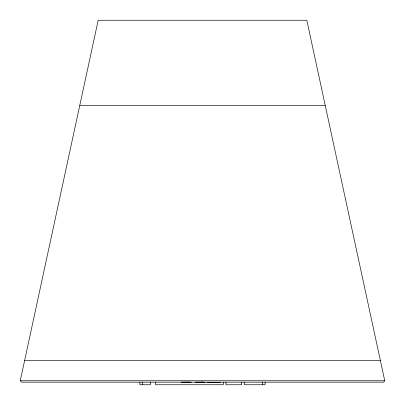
<?xml version="1.0" encoding="UTF-8"?>
<svg xmlns="http://www.w3.org/2000/svg" width="405" height="405" viewBox="0 0 405 405"><rect width="100%" height="100%" fill="white"/><g stroke="black" fill="none" stroke-linecap="round" stroke-linejoin="round"><path stroke-width="0.61" d="M20.25 380.756L98.182 20.25L306.818 20.25L384.75 380.756L383.601 382.163L21.673 382.163L20.25 380.756L384.75 380.756M191.357 382.168L186.239 382.745L181.207 382.204L185.323 382.416L189.712 382.097M205.375 382.168L200.257 382.745L195.225 382.204L199.341 382.416L203.73 382.097M188.497 382.112L182.437 382.168M202.515 382.112L196.46 382.168M79.795 105.32L325.205 105.32M24.624 360.536L380.376 360.536M219.348 382.315L207.046 382.315L208.631 382.639L220.391 382.639M265.088 382.163L265.088 384.75L244.225 384.75L244.225 382.163M262.481 382.163L262.481 384.75M241.618 382.163L241.618 384.75L225.97 384.75L225.97 382.163M223.363 382.163L223.363 384.75L155.555 384.75L155.555 382.163M150.341 382.163L150.341 384.75L139.912 384.75L139.912 382.163M142.519 382.163L142.519 384.75"/></g></svg>
